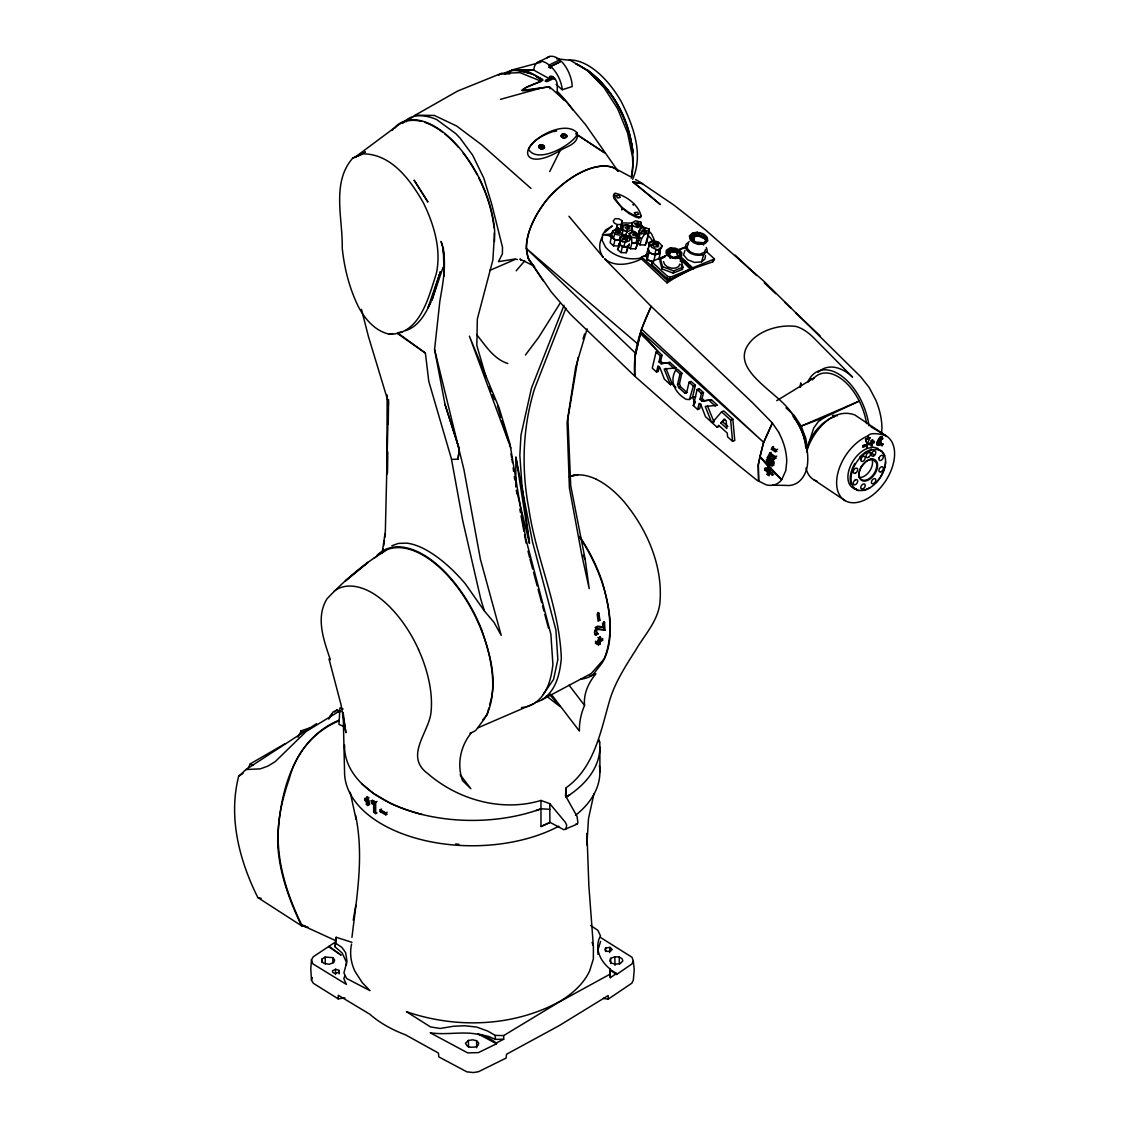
<?xml version="1.0" encoding="UTF-8"?>
<svg xmlns="http://www.w3.org/2000/svg" width="1129" height="1129" viewBox="0 0 1129 1129"><rect width="100%" height="100%" fill="white"/><g stroke="black" fill="none" stroke-linecap="round" stroke-linejoin="round"><path stroke-width="1.5" d="M380.163 811.652L381.517 810.989L387.134 814.164L385.779 814.813L380.163 811.652L380.163 809.733L381.517 809.084M549.851 822.745L540.974 826.513L540.974 800.461C501.925 812.16 458.261 799.953 427.835 773.633C404.718 756.811 427.454 734.033 430.784 714.149A85.832 45.104 64.1 0 0 418.492 649.542M595.858 479.091A86.185 45.132 64.1 0 1 623.928 501.601C647.058 529.374 662.991 565.685 659.957 602.378C658.179 620.95 644.476 634.935 635.528 650.417C625.494 666.181 615.15 682.114 609.716 700.163C600.642 731.437 594.489 767.381 566.208 787.689L565.474 795.719L577.06 816.422L577.921 822.674L577.159 824.128L563.837 829.744L549.894 822.265L549.781 803.636L540.974 800.461M622.277 220.818L620.837 229.61L622.277 223.401L620.258 224.558L617.027 224.516L614.359 223.105L613.202 220.931L615.136 218.659L618.904 218.8L622.277 220.818L620.428 228.834M335.553 974.51L335.567 969.246L339.123 970.432L339.335 972.224L334.876 973.508L332.702 972.351L332.462 970.841L335.567 969.246M346.42 965.168L346.434 962.204L342.158 952.975L335.073 946.921L336.188 937.282L351.994 942.348M597.947 954.287L597.961 949.926L600.6 941.374M610.182 235.933L612.101 238.078M610.196 234.437L611.622 233.11M386.88 474.251L387.148 395.037M636.728 236.286L636.742 233.774L633.665 233.11L632.522 234.846L636.149 236.187L636.742 233.774L635.246 235.03L633.665 233.11M515.741 486.98L515.897 457.189L532.521 541.892L555.905 630.024L557.839 659.463L553.535 679.517L543.035 694.561M605.596 951.493L605.624 947.979L610.069 947.386L612.158 949.517L610.521 951.126L607.077 951.394L604.989 949.842L605.624 947.979M778.615 432.322A39.219 22.848 67.7 0 1 786.73 461.705L785.798 470.638L781.705 479.712A39.219 22.848 67.7 0 1 766.309 484.849L757.009 480.277L737.886 464.852L679.87 415.966L634.752 376.183L635.19 355.198L640.312 333.394L662.031 355.268L660.634 361.181L658.955 361.873L660.959 363.707L669.934 362.395L676.059 367.913L664.177 369.014L670.471 384.735L672.277 384.001L674.507 385.949M538.731 146.276L539.733 145.175L542.612 145.091L544.46 147.462L543.444 148.562L540.579 148.661L538.716 146.968L539.083 145.655L541.61 144.879L544.122 146.093L544.107 148.082L541.567 148.859L539.055 147.645L539.733 145.175L541.61 144.879M561.155 136.101L563.046 134.041L566.546 135.226L565.869 137.696L563.004 137.794L561.155 136.101L563.992 137.992L566.885 136.595L565.036 134.224L562.171 134.309L561.155 135.409L563.992 137.992L566.885 136.595L562.171 134.309L563.992 137.992L561.494 136.778L563.004 137.794M609.674 969.289L616.617 973.494L610.295 977.7L610.196 969.035C600.219 961.428 593.812 947.739 600.487 935.899L597.876 930.324L590.552 925.441M387.487 472.938L387.797 451.981M388.221 424.052L388.588 399.61M881.184 442.526L878.306 445.405L877.078 444.854L876.852 443.189M610.295 977.7L610.196 969.035M546.492 58.256A22.255 12.038 62.9 0 1 558.333 58.666L559.829 59.851L559.758 62.109L549.089 67.274L549.16 65.016L547.565 63.873A22.255 11.318 65.3 0 0 533.777 70.167L512.044 69.956L504.748 74.161M556.145 84.421L562.228 89.741L572.177 86.552A22.255 11.318 65.3 0 0 561.282 61.22L550.698 66.343L550.642 68.361L549.089 67.274M344.98 997.867L338.192 998.855L338.305 995.256L369.818 1014.209A122.186 70.548 0 0 0 405.579 1034.856L438.419 1053.047L438.828 1056.899L466.856 1071.844L473.474 1072.55L478.541 1071.703L506.131 1058.071L506.54 1054.232L558.926 1025.781L608.178 995.552L608.221 999.137L603.14 998.403M609.66 969.853L616.589 974.468L616.617 973.494M301.175 733.652L301.274 730.816L309.755 727.866M321.991 959.043L321.892 961.442L323.981 963.39L329.329 964.265L333.902 962.36L334.65 959.975L332.787 957.646L325.208 957.053L321.991 959.043L322.019 962.458M637.673 242.791L639.945 244.866L645.195 244.993L647.016 242.001L649.034 228.877L643.713 227.479L640.453 228.467L638.788 232.151L641.244 234.126L639.24 231.149L638.788 232.151L644.532 234.31L648.865 232.87L649.034 228.877M865.717 439.435L870.092 437.657L865.562 439.336L867.298 444.389L867.749 443.697L866.889 448.552A23.427 14.451 -56.3 0 0 848.698 471.033A23.427 14.451 -56.3 0 0 856.601 489.224M882.652 437.897L882.568 439.082L882.003 436.867M598.37 644.885L600.092 643.967L600.318 641.568L602.604 640.341L601.63 639.663L599.33 640.891L599.104 643.276L597.382 644.207L598.37 644.885L598.596 642.486L597.608 641.808L595.308 643.036L596.295 643.713L596.437 641.893L598.737 640.665L598.85 638.21L597.876 637.532M602.604 640.341L602.745 638.52L600.459 639.748L600.572 637.292L599.598 636.615M622.926 208.752L621.656 209.669L622.926 208.752L629.305 213.734L636.446 217.389L640.157 217.671L641.089 215.498M335.073 946.921L336.188 937.282M771.178 452.433L769.837 452.983L767.226 457.908L771.121 459.997L771.432 463.539L769.286 463.342L768.524 461.168L766.45 459.955L766.506 461.352L769.089 465.134L772.236 466.079L774 464.075L774.057 461.944L772.871 459.418L769.978 457.64L772.165 455.481L776.187 458.078L774.833 458.628L770.811 456.017M644.532 234.31L641.484 238.882L637.885 235.989L641.484 238.882L639.945 244.866M621.077 238.092L622.982 230.358L618.156 228.058L612.581 230.979L610.14 242.693L613.569 245.826L618.805 245.953L620.527 239.517L615.968 239.898L613.315 238.558L612.243 235.608L611.495 236.935L614.924 240.054L620.16 240.181M696.875 243.568L692.105 239.094L693.643 235.509L699.797 235.495L707.121 240.025L702.45 243.638L695.831 242.947L690.186 237.923L691.851 234.112C697.002 231.036 703.96 232.503 707.262 237.513L707.742 240.886L704.581 243.85L698.936 244.457L693.996 242.904L690.369 240.082L689.367 235.989L692.571 232.899L697.186 232.348L703.974 235.1L707.121 240.025M335.341 942.08L313.354 956.7L311.463 959.763L310.785 968.88L311.463 980.24L313.382 983.317L338.192 998.855M620.71 240.844L617.563 249.453L620.978 252.586L626.228 252.713L629.389 243.949L627.583 246.941L622.333 246.814L619.892 244.683L620.287 239.39L622.841 242.086M862.81 445.772L862.768 447.352L865.421 446.265L865.463 444.699L862.81 445.772L865.463 444.699M866.889 448.552L867.241 443.909M867.651 438.645C866.056 430.488 882.85 434.425 886.223 435.935A38.358 23.667 -56.3 0 1 884.148 483.057L882.257 485.555A38.358 23.667 -56.3 0 1 846.044 501.149A38.358 23.667 -56.3 0 1 840.456 465.261L841.839 462.213A38.358 23.667 -56.3 0 1 867.862 435.921M868.159 438.447L868.37 435.723M872.251 445.503L870.911 445.969L871.151 443.937L869.316 444.685L869.344 443.26L871.249 442.554L871.334 440.437L872.675 439.971L872.519 442.046L874.354 441.298L874.241 442.681L872.336 443.372L872.251 445.503L872.336 443.372M871.334 441.397L871.334 440.437M872.435 441.989L872.604 439.915M764.601 469.96L765.97 469.41L768.764 471.343L768.539 473.94L767.184 474.49L767.41 471.894L764.601 469.96L764.827 468.14L767.621 470.087L768.962 469.537L769.357 466.884L768.002 467.434L767.621 470.087M770.684 472.614L769.315 473.164L769.089 475.761L767.184 474.49M355.579 815.336C364.201 856.149 356.722 896.863 351.952 937.409M649.373 246.235L648.54 242.791L649.923 243.299L646.098 255.422L647.27 259.769L653.522 262.111L647.27 259.769L646.098 255.267L641.568 256.918L641.512 258.922C630.363 264.412 614.726 267.7 604.495 258.696L651.207 306.425C640.707 328.017 632.536 351.853 634.794 376.197L634.752 376.183M609.547 952.58L610.069 947.386L610.267 950.674M631.436 227.705L631.93 222.879L635.528 220.804L640.764 222.06L641.597 225.8L640.919 228.947M666.576 255.027L666.929 251.682L671.021 248.422L677.499 249.763L680.858 253.023L680.11 257.962L670.626 257.341L667.705 255.69L666.025 252.995L666.308 250.328L669.963 247.914L675.382 248.182L679.15 249.89L681.761 252.628L681.62 256.057L679.333 257.694L675.354 258.583L670.626 257.341L666.929 251.682L671.021 248.422L679.559 253.291L680.858 253.023L679.333 257.694M881.467 434.34L881.961 427.764A48.956 28.465 67.9 0 0 875.864 400.259L869.189 387.515L860.665 376.733L763.853 281.206L705.385 229.836L674.013 205.168L642.33 183.674L632.706 181.882L642.584 183.59L635.571 179.525M434.58 349.524L463.906 469.466L480.446 559.434L501.191 635.331L494.065 622.446L484.412 611.029L480.785 599.16L462.622 520.144L451.529 459.432L458.078 459.108L459.291 449.469L444.981 404.323L434.58 349.524L439.858 301.189C443.132 281.756 447.564 260.559 441.072 241.38L442.921 247.406L443.979 257.722M616.49 229.314L617.027 224.516L616.378 229.286M641.089 216.429C639.113 205.026 626.03 195.656 614.98 193.158L613.668 194.47C617.126 205.393 628.401 213.903 639.226 217.093L641.018 216.966M765.97 469.41L766.168 467.604M769.315 473.164L772.278 475.041L772.49 473.234L769.526 471.357L769.907 468.704L759.902 456.539L763.627 442.314L772.377 422.994L752.493 402.686L651.207 306.425M800.263 387.289L800.771 382.914L800.334 387.332M631.196 178.213L632.861 164.834L632.494 157.072L627.639 133.081L617.634 108.779L603.62 86.975L587.207 70.181L570.286 60.331L556.512 58.764M457.993 459.08L459.291 449.003L444.981 404.323M639.24 231.149L638.76 234.578L639.706 232.983M382.124 553.182L385.356 531.18L388.39 402.418L368.407 336.428L361.463 309.332M382.717 552.42L383.211 549.033M383.705 545.646L384.453 540.565M384.947 537.178L385.455 533.791M545.236 81.401L552.998 76.828A6.591 3.458 64.2 0 0 549.033 77.633M552.998 76.828L545.406 80.328L546.888 81.683L554.494 78.169L554.353 79.058L552.871 77.703M705.512 255.464L704.933 259.063L701.645 261.829L694.561 262.436L687.561 259.712L683.553 254.971L684.95 250.455M578.161 357.413L567.887 418.577L570.724 485.639L585.217 559.674L589.197 588.618L581.745 554.748L569.397 487.897L567.083 422.486L575.705 367.066L587.094 328.892M353.222 920.206L355.804 905.373M655.018 254.35L655.766 250.088L659.181 250.596L662.286 246.193L658.546 242.072L652.929 240.463L648.54 242.791L651.814 247.42L659.181 250.596L660.677 248.324L658.743 253.517L655.018 254.35L651.885 253.771L649.104 251.795L648.102 248.281L648.935 252.67L647.27 259.769M621.98 230.457L622.742 226.153L627.244 224.812L631.478 226.562L632.438 229.667L631.309 232.828M631.774 177.084C638.76 133.42 615.869 83.786 575.917 63.831C609.505 79.961 628.43 116.95 633.044 152.669C628.797 120.803 613.216 89.812 587.56 69.956M690.906 239.362L691.851 234.112L698.047 234.705L703.226 236.653L705.442 239.179L705.583 241.662M645.195 244.993L648.865 232.87M878.221 443.57L879.364 441.1M880.126 441.143L879.025 443.895M628.782 244.838L627.047 246.461L623.871 246.785L619.892 244.683L620.428 242.128M316.557 723.647L245.981 769.555L238.671 776.258C228.114 817.424 239.348 860.439 257.849 897.597L301.542 925.78L308.245 927.276M593.925 793.814L588.463 818.864L586.897 844.972L586.953 833.428L588.858 885.757L593.417 946.822L593.346 959.057L589.606 971.011A121.452 70.28 0.2 0 1 558.276 1002.312M443.048 267.319L431.984 300.173L440.366 271.863L427.976 307.765L430.586 302.671L440.366 271.863M641.512 258.922L667.07 282.913L667.578 280.641L694.42 268.194L689.396 269.859L675.537 277.409L689.396 269.859L689.805 268.646L680.053 258.809L690.849 268.885L669.666 279.837L666.985 278.581L652.223 265.117L652.026 263.706M635.712 248.846L638.873 240.096L635.712 248.846L630.462 248.733L631.915 242.806L636.05 242.82L637.109 238.219L639.578 235.552L634.653 231.487L629.234 233.477L629.46 236.032M768.807 459.305L771.347 458.699L773.266 461.084L772.843 462.918L770.401 464.033M653.874 260.686L655.201 255.013L660.296 252.952L659.519 250.003M677.527 384.707L680.039 373.925L681.902 373.177L677.583 369.268L675.749 370.016C668.89 381.898 675.438 393.075 686.206 399.384L689.424 399.511L692.613 396.999L695.379 385.299L691.047 381.39L689.085 382.181L686.615 392.68L684.964 393.217L678.698 387.572L677.527 384.707L679.46 383.691L681.902 373.177M613.569 245.826L614.924 240.054M620.978 252.586L622.333 246.814M626.228 252.713L627.583 246.941M634.907 357.357L641.554 329.132L651.137 306.481M664.967 256.354L658.8 259.275L660.296 252.952M665.009 256.847L660.423 258.724L659.9 260.94L661.989 268.885L673.237 273.105L682.41 269.379L682.932 267.164L680.843 259.218L680.321 261.434M661.989 268.885L662.511 266.67L660.423 258.724M673.237 273.105L673.759 270.889L682.932 267.164M641.554 329.132L763.627 442.314L640.75 331.517L657.699 351.373L656.048 352.05L652.266 368.139L656.556 372.048L658.249 371.37L659.364 366.629M657.459 352.417L657.699 351.373M656.556 372.048L658.009 365.881L659.9 367.602L664.388 379.203L670.471 384.735M658.955 361.873L660.338 355.96L662.031 355.268M707.375 405.636L713.74 421.329L711.552 422.218L705.272 406.496L717.522 405.24L711.397 399.722L702.055 401.19L700.036 399.356L702.097 398.509L703.494 392.596L699.161 388.701L697.143 389.519L693.347 405.607L697.651 409.531L699.712 408.684L700.827 403.956M698.837 390.055L699.161 388.701M697.651 409.531L699.105 403.349L700.996 405.085L705.484 416.672L711.552 422.218M700.036 399.356L701.434 393.442L703.494 392.596M695.379 385.299L693.389 386.104L689.424 399.511M690.849 268.885L670.301 277.212L669.666 279.837L667.013 278.595L667.521 276.379L651.602 261.589L666.166 255.521M488.801 708.066L487.163 714.812L482.887 719.667M489.619 704.694C497.917 679.7 489.577 652.816 481.363 628.938A100.509 52.753 64.2 0 0 376.888 555.539M639.578 235.552L638.252 241.027L636.05 242.82M877.12 442.074L876.908 444.247M623.871 246.785L625.029 242.072L629.516 240.759L630.956 237.626L625.395 234.846L619.736 237.344L620.498 240.618L625.029 242.072M631.93 222.879L632.692 225.828L631.563 230.245L634.089 232.137L631.563 230.104M881.34 438.828L882.568 439.082M300.413 734.033L301.274 730.816L304.082 732.114M806.925 449.088L813.713 428.004L818.44 421.512L824.819 417.194L859.254 401.077L801.167 426.113L794.251 415.444L785.953 407.795M701.645 261.829L703.649 254.618L707.318 250.821L706.345 247.477M881.269 442.568L880.451 439.802A2.046 1.27 -56.2 0 0 879.463 440.141L879.322 440.014M626.807 241.592L627.809 238.106L624.21 236.935L622.658 239.588L627.809 238.106L626.172 240.124L626.807 241.592L624.21 236.935L622.658 239.588M860.862 459.221A2.921 1.806 -56.3 0 1 864.602 456.455A2.921 1.806 -56.3 0 1 863.459 460.971A2.921 1.806 -56.3 0 1 860.862 459.221L860.919 458.995M774.833 458.628L775.411 456.652L776.78 456.116M583.044 338.982L584.554 333.986M311.463 980.24L312.324 977.531M613.315 238.558L614.74 234.155L612.581 230.979M658.743 253.517L659.646 250.737M678.021 256.057L673.519 257.821L669.215 254.914L670.386 251.372L676.638 252.162L678.035 256.565L673.519 257.821L669.356 256.142M610.634 958.366L609.801 960.878L611.65 963.22L615.615 964.194L620.273 963.559L622.813 961.033L622.15 958.789L619.228 957.011L614.811 956.729L610.634 958.366L610.718 963.503M344.867 975.696L343.837 978.772L346.42 984.403L312.832 963.841L311.463 959.763M776.315 449.822L775.538 451.981L771.417 449.243L772.151 447.126L776.315 449.822L777.683 449.271M879.054 458.007L879.138 457.781A2.921 1.806 -56.3 0 1 882.977 455.679A2.921 1.806 -56.3 0 1 881.199 460.237A2.921 1.806 -56.3 0 1 879.138 457.781M632.635 179.243C643.939 153.826 632.96 125.093 621.345 101.779A71.085 37.313 64.2 0 0 569.129 60.035M771.417 449.243L772.772 448.693L773.534 446.534L772.744 447.465M877.191 442.131L879.816 437.389A2.992 1.849 -56.2 0 1 881.199 436.768L882.088 436.923M589.62 676.088L595.914 673.759C588.632 682.593 583.354 693.728 584.554 705.413C581.04 713.486 579.219 722.264 579.389 731.07L552.801 696.297L550.035 694.152M869.937 437.558L867.298 444.389L865.562 439.336M705.526 249.396L704.397 252.233L699.867 254.237L694.716 253.785L690.369 251.965L687.646 248.959L687.095 246.842L688.408 243.793M328.737 719.074L333.083 711.962L336.978 710.014L340.732 711.439M565.897 308.217L534.483 388.969C522.558 427.722 521.273 468.733 528.795 508.487C536.233 559.236 559.504 606.922 561.325 658.405C559.871 673.773 556.075 690.75 542.103 699.684A103.049 54.079 64.2 0 1 534.694 702.718M882.215 445.645L882.793 443.979L882.215 445.645L880.945 445.475L881.608 443.866L882.878 444.036M564.034 305.296L531.505 388.023L520.977 435.06L519.848 455.297L521.852 484.016L529.473 543.345L516.574 490.395M638.859 232.32L641.568 225.814L640.764 222.06M695.139 401.331L693.347 405.607L694.674 402.601M658.348 246.249L657.784 243.243L651.348 245.614L653.522 242.58L657.784 243.243L658.602 246.517L654.552 246.983L651.758 244.654M692.105 239.094L693.643 235.509L699.797 235.495M877.6 441.016L879.9 437.445A2.992 1.849 -56.2 0 1 881.269 436.824M430.586 302.671C425.365 314.172 418.238 326.69 405.438 330.698M679.827 264.045L678.67 266.529L675.735 268.081L671.684 268.18L667.62 266.952L664.699 264.595L663.513 261.603M680.575 257.13L692.754 268.73L712.667 261.914L714.488 258.978L706.768 251.894M879.054 440.366L879.66 439.153M667.239 253.63L668.551 250.85L677.499 249.763L679.559 253.291L680.11 257.962M703.226 236.653L703.974 235.1M879.971 442.794L879.265 443.711M247.66 769.244L250.271 763.853L284.72 743.912M670.104 258.428L670.626 257.341M576.919 135.494L577.371 136.976C575.917 144.695 565.869 146.742 560.167 150.524L549.724 171.58M600.6 937.536L632.042 957.293L633.298 961.146L631.887 964.011L616.589 974.468M298.014 737.195L301.274 730.816M767.226 457.908L768.553 457.358L770.528 453.675M646.804 231.022L641.808 231.628L643.953 229.173L646.804 231.022L644.913 232.503L642.119 231.064M669.215 254.914L670.922 251.767L676.638 252.162L678.035 256.565M602.378 236.822C598.723 242.989 598.68 251.626 603.295 257.37L568.931 216.26M617.563 249.453L619.369 246.461M712.667 261.914L714.488 258.978L692.684 267.799L680.985 257.214M559.956 303.461L538.66 337.359L525.437 354.986M879.745 439.209L881.424 438.419M880.832 443.316L878.969 445.179L877.162 444.911M620.978 233.082L624.45 236.088L627.555 231.53L632.438 229.667M565.7 829.462L566.716 825.257L565.431 822.406L549.781 803.636M638.689 217.869L639.226 217.093M651.348 245.614L653.522 242.58L657.657 246.63M471.513 732.622C460.449 745.86 456.709 764.277 462.481 780.605L470.849 788.691L460.166 774.734M861.427 466.7L866.296 461.239L871.842 458.995A12.292 7.593 -56.3 0 1 876.414 470.864A12.292 7.593 -56.3 0 1 862.852 480.912A12.292 7.593 -56.3 0 1 861.427 466.7L861.371 466.602M516.179 270.819L524.745 260.841M712.117 422.726L721.6 411.831L723.802 410.928L732.848 419.184L734.753 440.465L732.552 441.354L727.584 436.838L727.259 433.099L718.75 425.337L717.084 427.256L712.117 422.726L714.304 421.837M720.796 422.98L724.197 419.071L726.159 420.849L726.836 428.498L720.796 422.98L725.27 419.48M641.808 231.628L643.953 229.173L646.254 233.364L644.913 232.503M629.672 239.066L630.956 237.626L628.288 237.189M402.898 123.174C411.619 112.999 425.379 114.833 436.486 119.434L455.82 133.659L460.195 138.274L472.698 155.252L483.776 178.072L491.637 203.784L502.504 247.251L502.391 253.912L498.468 261.646L514.655 259.063L517.435 259.515M811.201 378.652L807.715 382.166A49.478 28.789 67.9 0 1 841.317 375.816A49.478 28.789 67.9 0 1 868.977 425.929M690.186 237.923L692.811 235.312L698.047 234.705L697.186 232.348M468.38 1040.458L465.458 1043.295L467.392 1046.188L470.722 1047.26L475.168 1047.063L478.23 1045.144L478.682 1043.041L476.593 1040.712L472.741 1039.837L468.38 1040.458L468.563 1047.345M637.405 226.689L639.254 224.897L638.435 222.893L634.329 223.316L636.587 225.574L639.254 224.897M616.124 231.77L617.859 230.133L620.527 231.953L618.297 233.364L615.376 231.657L617.859 230.133L619.242 232.659L620.527 231.953M650.925 242.354L652.929 240.463L655.61 242.34M469.96 733.215A101.892 53.472 64.2 0 0 475.69 730.491L484.524 718.623A99.761 52.357 64.2 0 0 428.893 558.94A99.86 52.414 64.2 0 0 387.981 549.301C365.401 562.355 344.938 579.897 327.015 598.793C315.273 617.591 323.938 640.679 330.345 659.703M604.791 232.433L612.271 225.941L605.638 230.006L602.533 234.79L602.237 240.519L605.412 246.884A26.249 16.512 13.2 0 0 641.794 257.722M658.334 249.65L662.286 246.193M329.95 716.04L332.293 714.022M334.636 712.018L336.978 710.014L340.097 711.637M859.719 456.935L865.576 452.009L871.729 449.215M352.685 158.173C331.234 182.672 342.891 218.405 342.214 247.886C344.317 268.321 349.44 288.587 358.57 307.046C365.119 319.309 375.181 331.037 389.293 334.198C420.369 334.777 428.808 296.25 436.33 273.571C441.51 249.551 434.072 224.897 423.643 203.319C410.857 180.739 392.045 154.179 363.383 153.84L352.685 158.173L365.443 151.992L355 157.256L394.219 128.029M689.212 241.592L686.023 244.259L685.444 247.858C688.591 254.519 696.988 256.438 703.649 254.618M374.094 558.262L380.656 553.055M818.003 372.33L822.053 369.423A49.718 29.735 69.1 0 1 849.375 374.334L852.55 377.072L814.08 338.206C809.07 333.126 803.213 328.638 796.312 326.507C781.254 324.39 763.303 329.061 752.154 339.885C723.054 369.55 783.427 393.457 793.518 416.573A46.374 26.207 66.7 0 1 806.925 468.013A46.374 27.731 69.1 0 1 785.417 485.357L772.49 485.244M615.206 230.26L618.156 228.058L620.103 230.231M498.482 75.375L501.699 73.286L520.102 72.679L541.257 81.26C503.224 96.261 530.291 89.473 549.47 86.778L566.546 101.92L585.626 124.769L618.043 171.128M405.932 121.805L415.232 115.172L457.626 91.054L501.093 73.484M477.553 727.993L533.819 703.692C547.198 695.154 551.164 679.178 552.9 664.445L550.881 634.258L525.761 538.561L509.913 443.598L499.018 407.682L469.382 336.146L510.83 448.015M667.07 282.913L675.537 277.409L669.765 279.442L666.985 278.581M608.221 999.137L631.831 983.204L633.298 980.282L634.244 969.557L633.298 961.146M566.208 787.689L566.208 797.06L570.018 794.562M238.671 776.258L243.06 773.393M678.698 387.572L680.335 386.527L686.968 392.525L684.964 393.217M558.234 1002.284C512.114 1026.924 455.439 1028.604 406.454 1011.683L430.53 1026.938L440.155 1028.463L453.519 1026.247L464.626 1025.753L476.607 1027.051L487.686 1031.045L495.208 1035.42L503.689 1035.575L558.403 1002.467L610.097 974.144M339.815 710.861L306.213 731.437L275.137 761.694L267.982 766.055L260.362 768.849L245.981 769.555M338.644 720.937C313.693 731.62 295.939 752.803 289.207 779.038C284.762 791.739 281.248 804.779 279.329 818.116C274.248 855.203 285.708 892.079 301.796 925.131L335.468 940.528M334.184 591.046C347.28 581.322 364.935 587.348 376.931 595.971A85.931 45.259 64.2 0 1 418.549 649.528M776.752 400.668L814.348 377.665M338.742 720.316C291.903 739.89 279.089 795.733 277.678 841.797C278.623 871.249 288.968 899.446 301.542 925.78M879.392 440.084L880.041 439.788A2.498 1.538 -56.3 0 1 881.283 440.338M604.579 622.347L602.576 623.434L602.83 627.385L599.118 626.905A4.29 2.78 -62.3 0 0 596.126 628.387L594.785 630.801A4.29 2.611 -62.2 0 0 595.011 634.145L595.745 635.147L598.074 633.919L596.719 632.085A1.566 0.988 -61.1 0 1 598.229 629.46L604.932 630.236L604.579 622.347L603.592 621.67L603.944 629.573L604.932 630.236M598.892 613.174L597.17 614.091L598.144 621.148L599.866 620.23L598.892 613.174L597.876 612.482L598.878 619.539L599.866 620.23M598.85 638.21L600.572 637.292M542.103 699.684L591.257 673.505L604.17 658.87C614.359 633.764 609.293 606.64 602.152 581.534A101.864 53.458 64.2 0 0 579.586 536.43M598.074 633.919L597.086 633.242L594.771 634.484L595.745 635.147M596.295 643.713L598.596 642.486M646.098 255.267L643.967 256.396A25.487 16.032 13.2 0 0 648.328 253.912M660.197 259.091L663.287 257.497M496.167 1043.041L496.548 1043.775L478.428 1052.609L467.702 1052.891L430.22 1032.781C452.884 1036.309 476.17 1026.515 496.167 1043.041L503.689 1039.244L503.689 1035.575M373.657 803.721L375.026 803.029L375.026 811.568L373.671 812.217L373.657 803.721L372.203 803.735L371.243 800.814L372.584 800.165L373.558 803.086L375.026 803.029M658.8 259.275L665.094 256.212M539.507 61.418L549.752 56.45M549.16 65.016L559.829 59.851M367.772 799.261L366.431 799.911L366.431 797.37L367.772 796.707M367.758 805.499L366.431 804.384L367.772 803.721L369.112 804.85L367.758 805.499L367.758 798.485L369.112 797.836M366.431 801.83L364.695 800.306L366.05 799.657L367.772 801.167L366.431 801.83L366.431 804.384M369.112 800.376L367.758 801.04L369.592 802.507L369.592 804.412L367.758 802.945L369.112 802.296M372.203 803.735L373.558 803.086M371.243 800.814L373.685 800.743L375.689 802.126L377.044 801.463M373.671 812.217L375.689 813.6L377.044 812.936M380.163 809.733L385.779 812.908L387.134 812.245M627.738 226.266L625.057 227.564L627.357 229.554L629.883 228.51L627.738 226.266L628.119 228.27M540.974 826.513L549.894 822.265M614.811 194.371L613.372 195.698L614.007 198.535L622.785 208.992M560.167 150.524C521.739 173.654 515.191 144.47 552.208 131.895M641.597 225.8L637.645 227.606L632.692 225.828M864.08 490.367L870.233 487.573M489.676 270.466L515.304 259.345M879.293 441.058L880.211 441.199M660.959 363.707L669.934 362.395M702.055 401.19L711.397 399.722M721.6 411.831L730.646 420.087L732.848 419.184M717.084 427.256L719.286 426.353M766.45 459.955L767.791 459.418L768.863 463.031L773.69 465.473M768.524 461.168L769.865 460.618M768.002 467.434L769.907 468.704L771.262 468.154M767.41 471.894L768.764 471.343M769.526 471.357L770.881 470.807M772.278 475.041L773.647 474.49M677.64 250.059L685.486 246.884M879.096 443.951L878.122 443.161M824.819 417.194L801.167 426.113L805.697 438.038L807.362 447.493M622.742 233.844L619.228 235.157L614.74 234.155M391.89 545.759L398.368 543.416L406.652 543.134A100.664 43.396 57 0 1 465.275 583.735L484.412 611.029M536.063 810.551L540.974 808.816L549.795 809.281M771.121 459.997L772.532 459.517M769.286 463.342L770.684 462.848M701.236 243.257L698.075 244.344L705.653 242.918L694.49 242.001L693.643 235.509L694.49 242.001M677.725 250.243L685.783 247.533M540.622 81.429L526.467 87.032L522.12 90.447L549.47 86.778L550.077 88.81M769.879 459.193L771.347 458.699M768.595 462.128L769.95 461.705M539.733 145.175L544.46 147.462L540.579 148.661L539.055 147.645M772.871 459.418L774.311 458.981M415.232 115.172L434.425 115.468L456.568 125.968L481.857 144.949L530.983 188.43M500.472 99.338L541.878 87.85M542.626 79.482L528.838 71.889L512.044 69.956L540.805 62.278M402.39 331.94L397.479 332.787M869.824 459.503L872.661 459.348L876.358 462.692A11.713 7.226 -56.3 0 1 871.997 476.212A11.713 7.226 -56.3 0 1 860.891 479.133L859.465 476.89A11.713 7.226 -56.3 0 1 869.824 459.503L871.842 458.995M569.27 476.748C578.034 473.037 587.532 475.323 595.858 478.992M867.397 448.354L873.126 447.183L877.91 448.354M569.199 476.579L577.766 474.759L571.26 475.789M553.69 131.585L556.668 130.964M389.293 334.198L392.567 333.634M562.171 134.309L564.048 134.012M541.567 148.859L543.444 148.562M622.15 222.921L632.522 223.119M771.855 461.295L773.266 461.084M501.431 74.02L509.899 73.837M695.732 396.731L692.613 396.999L694.829 403.236M673.082 368.026L676.059 367.913M619.736 237.344L621.712 237.316M496.548 1043.775L477.934 1033.854L488.645 1036.464L495.377 1039.357L503.689 1039.244M625.791 236.074L628.472 236.074M512.044 69.956L533.904 70.21L547.565 77.718M615.263 232.588L619.242 232.659M626.186 236.173L629.643 236.328M637.066 243.088L631.915 242.806L631.534 237.245L629.234 233.477M832.482 415.387L837.351 415.768M538.716 146.968L544.46 147.462M603.944 629.573L597.241 628.782A1.566 0.988 -61 0 0 595.745 631.407L597.086 633.242M600.6 626.553L598.13 626.228A4.29 2.78 -62.5 0 0 597.142 626.327M631.534 237.245L637.109 238.219M575.973 823.902L577.159 824.128M301.796 925.131L305.183 925.879M257.849 897.597L261.208 898.345M667.521 276.379L670.301 277.212M422.091 814.489C401.515 808.886 380.981 800.913 364.836 786.56A127.648 73.695 0 0 1 344.613 744.9M343.089 708.956L339.956 707.911L338.954 724.366L345.305 727.175M622.827 229.836L627.555 231.53L622.94 230.302L622.742 226.153M648.935 252.67L655.201 255.013M662.511 266.67L673.759 270.889M623.194 238.939L626.172 240.124M507.824 363.524C493.641 359.036 485.484 345.474 476.607 334.523M705.442 239.179L698.188 235.905L692.232 237.259L692.726 240.449M877.416 448.905L881.947 451.12L884.797 455.58M853.863 488.462L858.407 490.678M522.205 260.164L534.596 266.359M250.271 763.853L253.164 765.363M641.441 225.998L646 228.383M630.109 176.505L614.557 168.136A66.893 34.491 -47.6 0 0 548.962 197.138A66.879 34.491 -47.6 0 0 526.354 248.493L528.16 258.315L551.164 291.804L570.653 314.511L634.794 376.197M668.594 279.244L669.666 279.837L669.13 279.244M611.735 237.697L610.055 235.707L602.533 234.79L610.196 234.155L610.521 236.483M614.557 168.136L617.055 169.533M870.967 426.833L886.223 435.935M578.175 135.522L604.551 152.796L575.691 133.674M769.837 452.983L775.411 456.652M335.228 942.969L341.918 947.386L345.657 952.707L346.97 961.146L343.936 972.888L346.589 978.476L370.002 990.641L362.24 982.667L354.972 971.321A122.045 70.478 -0.2 0 1 351.585 944.042M772.772 448.693L776.907 451.431M544.122 146.093L542.612 145.091L544.46 146.77M886.096 435.865L854.879 414.992C834.67 407.273 816.45 427.835 809.14 444.6A38.358 23.667 -56.3 0 0 806.699 451.896M870.36 452.32L874.608 455.17M813.882 479.797L845.113 500.655M328.991 946.864L341.127 955.148L328.934 946.314M601.842 626.708L602.83 627.385M599.471 639.07L600.459 639.748M597.749 639.988L598.737 640.665M599.33 640.891L600.318 641.568M599.104 643.276L600.092 643.967M595.449 641.216L596.437 641.893M397.521 333.563L425.393 353.067L428.794 381.39L451.614 459.461M398.622 333.605L425.393 353.067M549.583 694.377L560.055 706.599L546.422 696.014M625.395 234.846L627.329 236.398M361.661 783.568L373.741 793.588L390.168 803.171A127.648 73.695 0 0 0 540.974 808.816M366.431 797.37L367.758 798.485M637.335 343.597L526.354 248.493L635.627 353.306M768.553 457.358L770.147 458.755M366.431 799.911L364.695 798.401L364.695 800.306M338.954 711.764L336.978 710.014L339.293 712.145M622.418 234.267L624.45 236.088M660.634 361.181L662.667 363.016M702.097 398.509L704.129 400.343M657.219 370.439L658.249 371.37M671.162 382.999L675.904 387.473M565.036 134.224L566.885 135.903L565.911 134.647M641.568 256.918L667.578 280.641M628.19 246.644L630.462 248.733M656.048 352.05L660.338 355.96M668.17 363.115L674.253 368.647M675.749 370.016L680.039 373.925M689.085 382.181L693.389 386.104M697.143 389.519L701.434 393.442M709.266 400.583L715.334 406.13M722.997 422.091L727.838 426.494M769.907 468.704L781.705 479.712L759.902 456.539L758.194 465.388L758.646 481.406L758.363 464.329L763.246 443.57L772.377 422.994L778.685 432.224M735.12 255.112L756.684 275.617M764.291 282.843L775.708 293.709M784.584 302.149L790.921 308.175M796.001 313.001L820.106 335.92M647.623 234.804L650.741 238.219A25.487 16.032 13.2 0 1 652.181 241.126M648.201 230.514L651.504 233.731L654.241 239.814M618.918 243.695L619.892 244.683M587.207 70.181L603.874 87.314M793.235 416.714C800.517 425.633 804.921 436.768 805.81 448.255M691.851 234.112L692.811 235.312M569.101 685.218L584.554 705.413M702.45 243.638L703.494 245.007M528.16 258.315L543.317 281.036M651.602 261.589L652.223 265.117L651.602 261.589L652.463 263.085M583.227 555.228L585.217 559.674M489.069 386.824L491.186 391.636M492.583 394.84L494.685 399.652M680.335 386.527L679.46 383.691M665.912 368.308L672.277 384.001M497.494 406.059L501.05 417.476M502.066 420.736L508.163 440.296M592.104 942.348L592.979 945.326M486.034 377.128L476.819 345.375L477.327 319.07L492.865 260.037L494.671 231.205A86.298 45.287 64.2 0 0 452.08 139.996A86.298 45.287 64.2 0 0 392.299 130.371M529.953 558.954L532.648 569.058M533.551 572.417L537.164 585.88M538.067 589.239L541.68 602.703M542.583 606.061L543.924 611.114M544.827 614.472L548.44 627.936M681.154 264.609L682.41 269.379M527.991 551.121L529.557 557.387M328.991 658.884L341.043 704.778L345.911 732.777L343.131 712.484M598.934 739.735L599.654 742.783M350.216 792.304L356.058 819.245M510.957 453.971L511.62 457.414M516.362 490.381L516.997 493.782M519.82 509.108L520.455 512.51M521.076 515.911L523.912 531.237M524.533 534.638L526.1 543.148M515.897 457.189L529.473 543.345M511.945 459.122L512.411 462.608M513.13 467.829L513.61 471.315M514.316 476.537L514.796 480.023M692.684 267.799L692.754 268.73M730.646 420.087L732.552 441.354M343.174 713.599L344.557 772.053A127.662 73.71 0 0 0 421.032 839.581A127.662 73.71 0 0 0 558.841 826.202M495.208 1035.42L495.377 1039.357M619.228 957.011L619.412 964.011M476.593 1040.712L476.763 1047.754M614.811 956.729L615.023 965.394M443.387 247.83L444.022 276.168M332.787 957.646L332.9 962.938M325.208 957.053L325.321 963.968M339.123 970.432L339.137 973.89M599.894 747.186L599.894 772.053M385.779 812.908L385.779 814.813M375.689 802.126L375.689 813.6M622.121 225.01A25.487 16.032 13.2 0 1 632.367 226.28M550.698 66.343A22.255 12.038 62.9 0 1 562.242 89.741M533.819 703.692A103.049 54.093 64.2 0 1 521.513 707.573M557.359 91.52A86.312 46.698 62.9 0 1 572.77 109.866M519.481 70.802A84.915 43.156 65.3 0 1 531.928 74.274M536.515 76.645A84.915 43.156 65.3 0 1 542.626 80.611A84.901 44.567 64.2 0 0 536.317 76.73M507.542 72.693A84.901 44.567 64.2 0 1 510.52 71.776M520.469 71.325A84.901 44.567 64.2 0 1 528.471 73.244M595.138 627.71A4.29 2.78 -62.5 0 1 596.112 626.835M394.91 128.099A85.705 44.977 64.2 0 1 404.874 121.65M408.331 120.761A85.705 44.977 64.2 0 1 421.442 121.396M424.814 122.384A85.705 44.977 64.2 0 1 442.229 131.938M444.981 134.083A85.705 44.977 64.2 0 1 458.303 147.123M462.777 152.556A85.705 44.977 64.2 0 1 477.002 174.543M478.64 177.676A85.705 44.977 64.2 0 1 494.022 227.733M494.417 232.899A85.705 44.977 64.2 0 1 494.474 241.479M618.015 171.185A66.032 34.053 -47.6 0 0 614.388 168.108A66.075 34.068 -47.6 0 0 545.533 201.47A66.046 34.068 -47.6 0 0 526.495 248.451M533.057 264.934A66.046 34.068 -47.6 0 1 526.594 250.299M554.494 78.169A6.591 3.458 64.2 0 1 557.26 85.141L557.26 92.536A85.705 44.977 64.2 0 1 563.893 100.001M504.804 73.032A85.705 44.977 64.2 0 1 542.851 80.103M599.4 765.631A127.662 73.71 0 0 1 575.508 815.378M580.32 679.249A103.064 54.093 64.2 0 0 592.626 675.17L601.842 663.344A101.13 53.077 64.2 0 0 579.798 537.46M599.386 740.765A127.648 73.695 0 0 1 566.208 797.06M885.602 461.761A23.427 14.451 -56.3 0 1 876.104 482.647M851.012 484.002A23.427 14.451 -56.3 0 1 854.836 463.426M872.138 459.87A11.713 7.226 -56.3 0 1 869.09 471.851A11.713 7.226 -56.3 0 1 858.943 477.412M812.372 379.923A46.12 26.828 67.9 0 1 843.024 380.12A46.12 26.828 67.9 0 1 866.564 423.657M817.029 481.152A38.358 23.667 -56.3 0 1 805.993 468.027M809.168 442.145A31.626 19.518 -56.3 0 1 816.507 429.867L822.138 423.996L828.319 419.536A31.626 19.518 -56.3 0 1 834.613 416.813M458.882 844.252A125.756 72.609 0 0 1 455.537 844.012M615.94 195.74L617.676 197.998L620.301 197.377L618.904 195.261L615.94 195.74M634.47 212.647L635.556 214.637L638.845 214.284L637.448 212.167L634.47 212.647M577.018 132.855L576.369 135.932C569.072 146.601 537.348 163.874 528.57 149.367C534.031 135.833 566.264 120.366 577.018 132.855M860.298 457.513L858.901 459.108A22.834 14.098 -56.3 0 0 853.792 487.432L854.597 488.25A22.834 14.098 -56.3 0 0 870.558 487.389L871.927 486.444A22.834 14.098 -56.3 0 0 885.178 457.682L884.755 456.201A22.834 14.098 -56.3 0 0 860.298 457.513M361.76 567.478L345.291 580.983L368.209 562.214L361.76 567.478M638.435 222.893L636.093 224.219L638.873 225.673L638.435 222.893M855.472 479.811L855.373 479.853A2.921 1.806 -56.3 0 0 853.453 484.186A2.921 1.806 -56.3 0 0 857.066 483.071A2.921 1.806 -56.3 0 0 856.318 479.571L855.472 479.811M633.863 204.391L633.157 204.772L633.863 204.391M650.981 196.587L632.72 181.811L660.239 204.49L650.981 196.587M521.273 260.136L520.13 259.134L521.273 260.136M414.188 180.344L427.82 201.837L414.188 180.344M855.373 473.178A2.921 1.806 -56.3 0 0 857.433 468.662A2.921 1.806 -56.3 0 0 853.609 470.398A2.921 1.806 -56.3 0 0 855.373 473.178M874.086 483.311A2.921 1.806 -56.3 0 0 875.243 478.781A2.921 1.806 -56.3 0 0 871.503 481.547A2.921 1.806 -56.3 0 0 874.086 483.311M881.015 471.781A2.921 1.806 -56.2 0 0 883.076 467.265A2.921 1.806 -56.2 0 0 879.237 469.001A2.921 1.806 -56.2 0 0 881.015 471.781M863.276 488.758A2.921 1.806 -56.2 0 0 864.743 484.2A2.921 1.806 -56.2 0 0 860.947 486.641A2.921 1.806 -56.2 0 0 863.276 488.758M873.874 455.791A2.921 1.806 -56.3 0 0 875.342 451.233A2.921 1.806 -56.3 0 0 871.546 453.675A2.921 1.806 -56.3 0 0 873.874 455.791M868.568 457.301A2.921 1.806 -56.3 0 0 870.036 452.743A2.921 1.806 -56.3 0 0 866.239 455.199A2.921 1.806 -56.3 0 0 868.568 457.301"/></g></svg>
